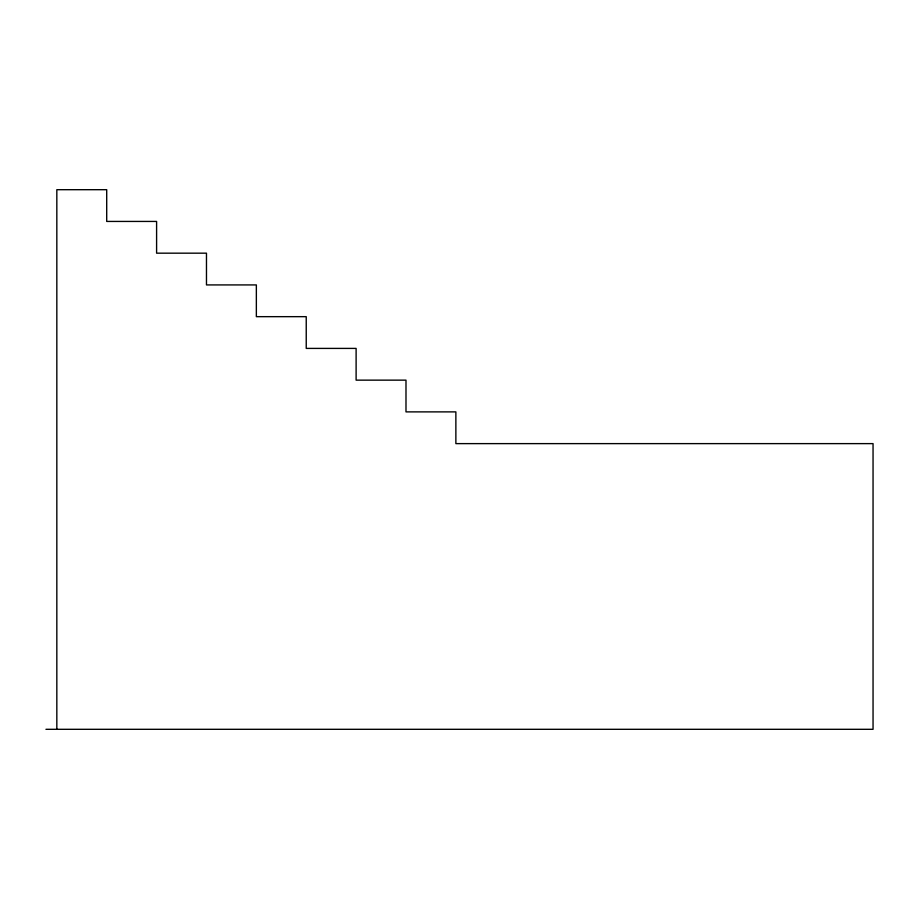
<?xml version="1.0" encoding="UTF-8"?>
<svg xmlns="http://www.w3.org/2000/svg" width="919" height="919" viewBox="0 0 919 919"><rect width="100%" height="100%" fill="white"/><g stroke="black" fill="none" stroke-linecap="round" stroke-linejoin="round"><path stroke-width="1.38" d="M45.95 729.307L873.05 729.307L873.05 443.624L455.87 443.624L455.87 411.884L405.991 411.884L405.991 380.144L356.112 380.144L356.112 348.404L306.234 348.404L306.234 316.664L256.355 316.664L256.355 284.924L206.476 284.924L206.476 253.173L156.598 253.173L156.598 221.433L106.707 221.433L106.707 189.693L56.829 189.693L56.829 729.307"/></g></svg>
